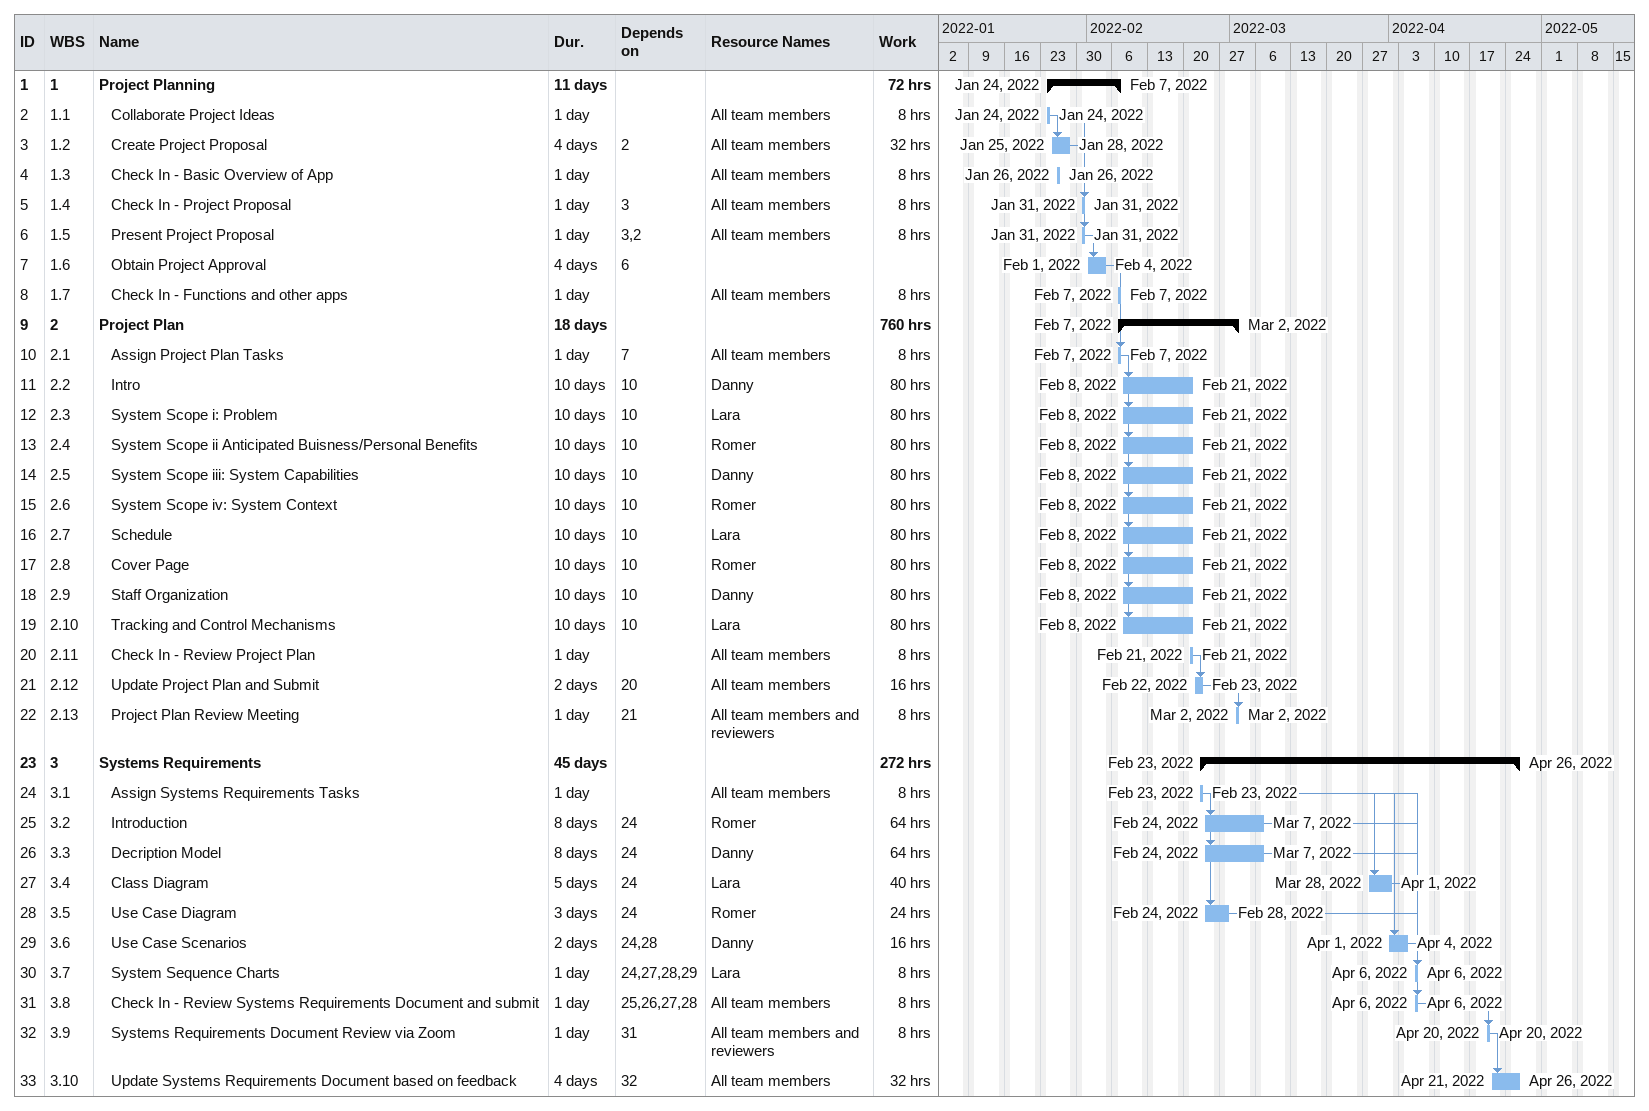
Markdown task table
| ID | WBS | Task | Duration | Start | Finish | Predecessors | Resources | Work (h) |
|---|---|---|---|---|---|---|---|---|
| 1 | 1 | **Project Planning** | 11d | 2022-01-24 | 2022-02-07 |  |  | 72 |
| 2 | 1.1 | Collaborate Project Ideas | 1d | 2022-01-24 | 2022-01-24 |  | All team members | 8 |
| 3 | 1.2 | Create Project Proposal | 4d | 2022-01-25 | 2022-01-28 | 2 | All team members | 32 |
| 4 | 1.3 | Check In - Basic Overview of App | 1d | 2022-01-26 | 2022-01-26 |  | All team members | 8 |
| 5 | 1.4 | Check In - Project Proposal | 1d | 2022-01-31 | 2022-01-31 | 3 | All team members | 8 |
| 6 | 1.5 | Present Project Proposal | 1d | 2022-01-31 | 2022-01-31 | 3, 2 | All team members | 8 |
| 7 | 1.6 | Obtain Project Approval | 4d | 2022-02-01 | 2022-02-04 | 6 |  |  |
| 8 | 1.7 | Check In - Functions and other apps | 1d | 2022-02-07 | 2022-02-07 |  | All team members | 8 |
| 9 | 2 | **Project Plan** | 18d | 2022-02-07 | 2022-03-02 |  |  | 760 |
| 10 | 2.1 | Assign Project Plan Tasks | 1d | 2022-02-07 | 2022-02-07 | 7 | All team members | 8 |
| 11 | 2.2 | Intro | 10d | 2022-02-08 | 2022-02-21 | 10 | Danny | 80 |
| 12 | 2.3 | System Scope i: Problem | 10d | 2022-02-08 | 2022-02-21 | 10 | Lara | 80 |
| 13 | 2.4 | System Scope ii Anticipated Buisness/Personal Benefits | 10d | 2022-02-08 | 2022-02-21 | 10 | Romer | 80 |
| 14 | 2.5 | System Scope iii: System Capabilities | 10d | 2022-02-08 | 2022-02-21 | 10 | Danny | 80 |
| 15 | 2.6 | System Scope iv: System Context | 10d | 2022-02-08 | 2022-02-21 | 10 | Romer | 80 |
| 16 | 2.7 | Schedule | 10d | 2022-02-08 | 2022-02-21 | 10 | Lara | 80 |
| 17 | 2.8 | Cover Page | 10d | 2022-02-08 | 2022-02-21 | 10 | Romer | 80 |
| 18 | 2.9 | Staff Organization | 10d | 2022-02-08 | 2022-02-21 | 10 | Danny | 80 |
| 19 | 2.10 | Tracking and Control Mechanisms | 10d | 2022-02-08 | 2022-02-21 | 10 | Lara | 80 |
| 20 | 2.11 | Check In - Review Project Plan | 1d | 2022-02-21 | 2022-02-21 |  | All team members | 8 |
| 21 | 2.12 | Update Project Plan and Submit | 2d | 2022-02-22 | 2022-02-23 | 20 | All team members | 16 |
| 22 | 2.13 | Project Plan Review Meeting | 1d | 2022-03-02 | 2022-03-02 | 21 | All team members and reviewers | 8 |
| 23 | 3 | **Systems Requirements** | 45d | 2022-02-23 | 2022-04-26 |  |  | 272 |
| 24 | 3.1 | Assign Systems Requirements Tasks | 1d | 2022-02-23 | 2022-02-23 |  | All team members | 8 |
| 25 | 3.2 | Introduction | 8d | 2022-02-24 | 2022-03-07 | 24 | Romer | 64 |
| 26 | 3.3 | Decription Model | 8d | 2022-02-24 | 2022-03-07 | 24 | Danny | 64 |
| 27 | 3.4 | Class Diagram | 5d | 2022-03-28 | 2022-04-01 | 24 | Lara | 40 |
| 28 | 3.5 | Use Case Diagram | 3d | 2022-02-24 | 2022-02-28 | 24 | Romer | 24 |
| 29 | 3.6 | Use Case Scenarios | 2d | 2022-04-01 | 2022-04-04 | 24, 28 | Danny | 16 |
| 30 | 3.7 | System Sequence Charts | 1d | 2022-04-06 | 2022-04-06 | 24, 27, 28, 29 | Lara | 8 |
| 31 | 3.8 | Check In - Review Systems Requirements Document and submit | 1d | 2022-04-06 | 2022-04-06 | 25, 26, 27, 28 | All team members | 8 |
| 32 | 3.9 | Systems Requirements Document Review via Zoom | 1d | 2022-04-20 | 2022-04-20 | 31 | All team members and reviewers | 8 |
| 33 | 3.10 | Update Systems Requirements Document based on feedback | 4d | 2022-04-21 | 2022-04-26 | 32 | All team members | 32 |
